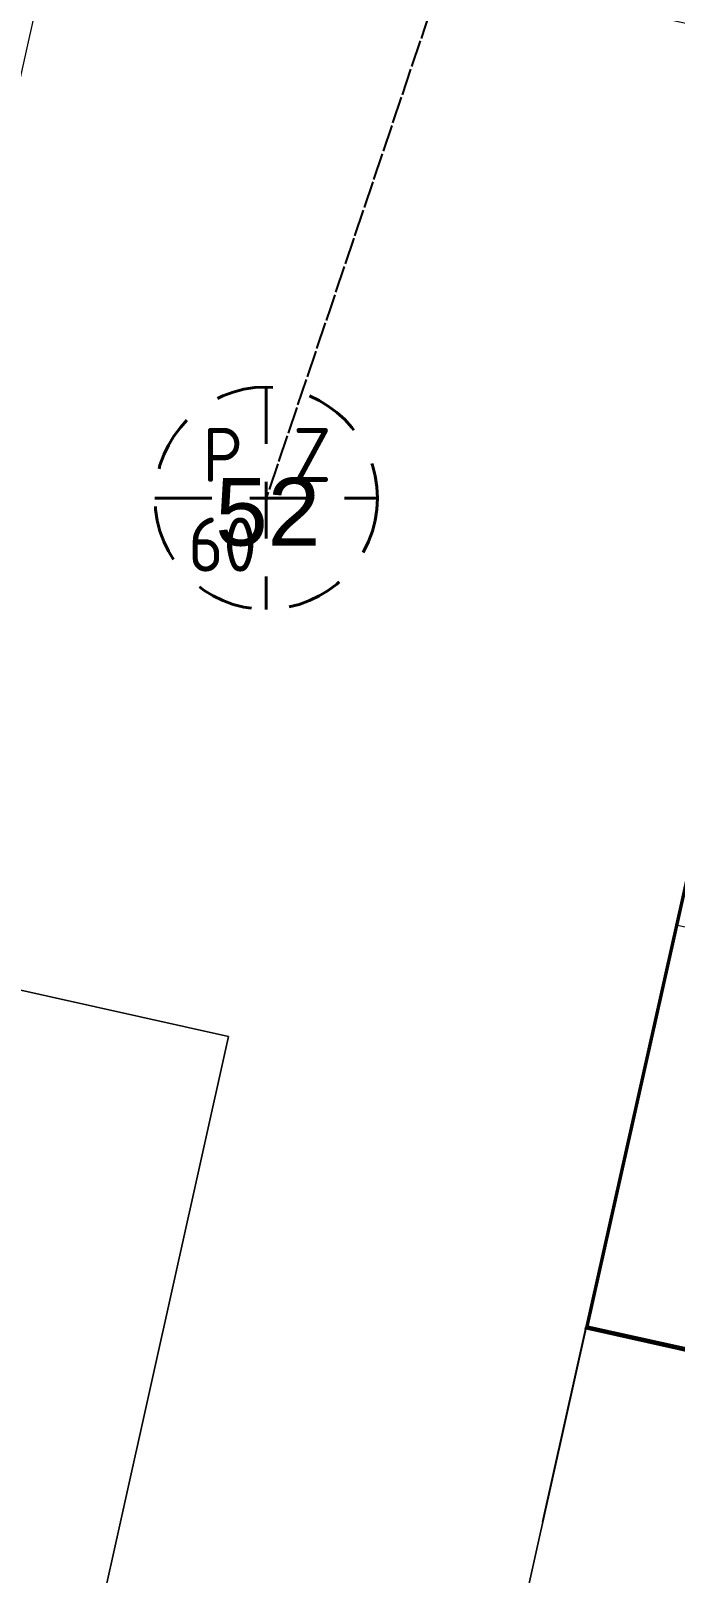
# Model space of a CAD drawing. Header units: metres. Extents: x 311347 to 316656, y 6252667 to 6255486.
# Drawn here: x 314216.1 to 314239.9, y 6254801.3 to 6254858.3 of the extents above; entities that cross this region are included whole.
import ezdxf
from ezdxf.enums import TextEntityAlignment as Align

# ---------------------------------------------------------------- set-up
doc = ezdxf.new("R2010")
doc.units = ezdxf.units.M
doc.linetypes.add('Cable Exist OH', pattern=[1, 1, 0])
doc.linetypes.add('Dash', pattern=[5, 3, -2])
doc.layers.get('0').update_dxf_attribs({"color": 6})
for name, color, linetype in [('_User Miscellaneous4', 7, 'Continuous'), ('Equip_SL_EXT', 7, 'Continuous'), ('Mains_SL_EXT', 7, 'Continuous')]:
    doc.layers.add(name, color=color, linetype=linetype)
for name, color, linetype, lineweight in [('Cadastre Buildings_SP_EXT', 9, 'Continuous', 5), ('Cadastre Developer_SP_NEW', 2, 'Continuous', 5), ('Cadastre Land Parcels_SP_EXT', 9, 'Continuous', 5)]:
    doc.layers.add(name, color=color, linetype=linetype, lineweight=lineweight)
doc.styles.add('IESYMBOL1', font='isocp.shx')
doc.styles.add('SLCP_LABEL', font='arial.ttf', dxfattribs={"height": 3.5})
doc.styles.get("Standard").update_dxf_attribs({"font": 'arial.ttf'})
doc.linetypes.add('IE Trench HV', pattern='A,7,-0.2,["/",Standard,S=3,R=0,X=0.6,Y=-1.4],-2.5', length=9.7)

# ---------------------------------------------------------------- blocks, each defined once
blk = doc.blocks.new('SLCP_ZELL_EXT')
blk.add_wipeout([(-0.236, 7.5), (-0.706, 7.47), (-1.174, 7.411), (-1.637, 7.323), (-2.093, 7.206), (-2.542, 7.06), (-2.98, 6.887), (-3.407, 6.686), (-3.82, 6.459), (-4.218, 6.206), (-4.599, 5.929), (-4.962, 5.629), (-5.306, 5.306), (-5.629, 4.962), (-5.929, 4.599), (-6.206, 4.218), (-6.459, 3.82), (-6.686, 3.407), (-6.887, 2.98), (-7.06, 2.542), (-7.206, 2.093), (-7.323, 1.637), (-7.411, 1.174), (-7.47, 0.706), (-7.5, 0.236), (-7.5, -0.236), (-7.47, -0.706), (-7.411, -1.174), (-7.323, -1.637), (-7.206, -2.093), (-7.06, -2.542), (-6.887, -2.98), (-6.686, -3.407), (-6.459, -3.82), (-6.206, -4.218), (-5.929, -4.599), (-5.629, -4.962), (-5.306, -5.306), (-4.962, -5.629), (-4.599, -5.929), (-4.218, -6.206), (-3.82, -6.459), (-3.407, -6.686), (-2.98, -6.887), (-2.542, -7.06), (-2.093, -7.206), (-1.637, -7.323), (-1.174, -7.411), (-0.706, -7.47), (-0.236, -7.5), (0.236, -7.5), (0.706, -7.47), (1.174, -7.411), (1.637, -7.323), (2.093, -7.206), (2.542, -7.06), (2.98, -6.887), (3.407, -6.686), (3.82, -6.459), (4.218, -6.206), (4.599, -5.929), (4.962, -5.629), (5.306, -5.306), (5.629, -4.962), (5.929, -4.599), (6.206, -4.218), (6.459, -3.82), (6.686, -3.407), (6.887, -2.98), (7.06, -2.542), (7.206, -2.093), (7.323, -1.637), (7.411, -1.174), (7.47, -0.706), (7.5, -0.236), (7.5, 0.236), (7.47, 0.706), (7.411, 1.174), (7.323, 1.637), (7.206, 2.093), (7.06, 2.542), (6.887, 2.98), (6.686, 3.407), (6.459, 3.82), (6.206, 4.218), (5.929, 4.599), (5.629, 4.962), (5.306, 5.306), (4.962, 5.629), (4.599, 5.929), (4.218, 6.206), (3.82, 6.459), (3.407, 6.686), (2.98, 6.887), (2.542, 7.06), (2.093, 7.206), (1.637, 7.323), (1.174, 7.411), (0.706, 7.47), (0.236, 7.5)])
at = {"linetype": 'Dash', "lineweight": 40, "ltscale": 0.7}
for p, q in [((0, 4.109), (0, -4.109)), ((-4.109, 0), (4.109, 0))]:
    blk.add_line(p, q, dxfattribs=at)
blk.add_circle((0, 0), 4.109, dxfattribs=at)
at = {"lineweight": 40, "style": 'IESYMBOL1'}
for s, p in [('P', (-1.604, 0)), ('Z', (1.702, 0)), ('60', (-1.612, -3.312))]:
    blk.add_text(s, height=2, dxfattribs=at).set_placement(p, align=Align.BOTTOM_CENTER)
at = {"style": 'SLCP_LABEL'}
for tag, height, flags, p in [('ASSET_NUM', 2.5, 8, (2, 2)), ('STREET_CODE', 0.2, 9, (0, -0.2))]:
    blk.add_attdef(tag, text='', height=height, dxfattribs=dict(at, flags=flags)).set_placement(p, align=Align.MIDDLE_LEFT)
at = {"flags": 1}
blk.add_attdef('Z', (0, 0), '', height=0.2, dxfattribs=at)
at = {"flags": 9}
for tag, p in [('CONSTRUCTED_VOLTAGE', (0, -0.4)), ('CONTROL_TYPE', (0, -0.6)), ('OPERATING_VOLTAGE', (0, -1)), ('ORIENTATION', (0, -1.2)), ('NO_PHASES', (0, -0.8)), ('OWNED_BY', (0, -1.4)), ('USAGE', (0, -1.6)), ('LOCATION', (0, -1.8)), ('STATE', (0, -2)), ('NOTES', (0, -2.2))]:
    blk.add_attdef(tag, text='', height=0.2, dxfattribs=at).set_placement(p, align=Align.MIDDLE_LEFT)
blk = doc.blocks.new('site 1')
at = {"layer": '_User Miscellaneous4', "color": 8}
for p, q in [((180048.62, 72976.99), (180048.62, 73281.79)), ((180049.12, 72977.49), (180049.12, 73281.29)), ((180048.62, 72977.49), (180048.62, 72976.99)), ((180048.65, 72903.33), (180048.62, 72976.99)), ((180048.62, 72976.99), (180426.57, 72976.99)), ((180048.62, 72976.99), (180426.57, 72976.99)), ((180391.57, 72977.49), (180049.12, 72977.49)), ((180049.7, 72976.99), (180050.2, 72977.49)), ((180050.58, 72976.99), (180051.08, 72977.49)), ((180051.46, 72976.99), (180051.96, 72977.49)), ((180052.35, 72976.99), (180052.85, 72977.49)), ((180055, 72976.99), (180055.5, 72977.49)), ((180055.88, 72976.99), (180056.38, 72977.49)), ((180056.77, 72976.99), (180057.27, 72977.49)), ((180057.65, 72976.99), (180058.15, 72977.49)), ((180060.3, 72976.99), (180060.8, 72977.49)), ((180061.19, 72976.99), (180061.69, 72977.49)), ((180062.07, 72976.99), (180062.57, 72977.49)), ((180062.95, 72976.99), (180063.45, 72977.49)), ((180065.61, 72976.99), (180066.11, 72977.49)), ((180066.49, 72976.99), (180066.99, 72977.49)), ((180067.37, 72976.99), (180067.87, 72977.49)), ((180068.26, 72976.99), (180068.76, 72977.49)), ((180070.91, 72976.99), (180071.41, 72977.49)), ((180071.79, 72976.99), (180072.29, 72977.49)), ((180072.68, 72976.99), (180073.18, 72977.49)), ((180073.56, 72976.99), (180074.06, 72977.49)), ((180076.21, 72976.99), (180076.71, 72977.49)), ((180077.1, 72976.99), (180077.6, 72977.49)), ((180077.98, 72976.99), (180078.48, 72977.49)), ((180078.86, 72976.99), (180079.36, 72977.49)), ((180081.52, 72976.99), (180082.02, 72977.49)), ((180391.57, 72976.49), (180048.12, 72976.49))]:
    blk.add_line(p, q, dxfattribs=at)

msp = doc.modelspace()

# ---------------------------------------------------------------- linework, layer by layer
at = {"layer": 'Cadastre Buildings_SP_EXT', "linetype": 'Continuous'}
msp.add_lwpolyline([(314247.067, 6254857.126), (314232.184, 6254860.435), (314217.31, 6254863.758), (314208.552, 6254824.492), (314223.426, 6254821.169), (314214.671, 6254781.921), (314229.545, 6254778.58), (314233.328, 6254795.539), (314236.646, 6254810.414), (314238.306, 6254817.868), (314239.965, 6254825.29), (314243.284, 6254840.166), (314247.067, 6254857.126)], close=True, dxfattribs=at)
at = {"layer": 'Cadastre Developer_SP_NEW', "color": 2, "flags": 128}
msp.add_lwpolyline([(314280.165, 6254831.945), (314243.284, 6254840.166), (314236.646, 6254810.414), (314273.528, 6254802.195), (314280.165, 6254831.945)], dxfattribs=at)
at = {"layer": 'Cadastre Land Parcels_SP_EXT', "linetype": 'Continuous'}
for points in [[(314276.847, 6254817.07), (314239.965, 6254825.29), (314238.306, 6254817.868), (314236.646, 6254810.414), (314273.528, 6254802.195), (314276.847, 6254817.07)], [(314208.552, 6254824.492), (314199.796, 6254785.244), (314214.671, 6254781.921), (314223.426, 6254821.169), (314208.552, 6254824.492)], [(314273.528, 6254802.195), (314236.646, 6254810.414), (314233.328, 6254795.539), (314270.21, 6254787.318), (314273.528, 6254802.195)]]:
    msp.add_lwpolyline(points, close=True, dxfattribs=at)

# ---------------------------------------------------------------- next in the draw order: block references
at = {"layer": 'Equip_SL_EXT'}
ref = msp.add_blockref('SLCP_ZELL_EXT', (314224.815, 6254841.071), dxfattribs=at)
ref.add_attrib('ASSET_NUM', '52', dxfattribs={"layer": '0', "height": 2.5, "style": 'SLCP_LABEL'}).set_placement((314226.815, 6254841.821), align=Align.TOP_RIGHT)

# ---------------------------------------------------------------- next in the draw order: linework, layer by layer
at = {"layer": 'Mains_SL_EXT', "linetype": 'Cable Exist OH'}
msp.add_lwpolyline([(314232.612, 6254864.231), (314224.815, 6254841.071)], dxfattribs=at)

# ---------------------------------------------------------------- next in the draw order: block references
at = {"layer": '_User Miscellaneous4', "linetype": 'IE Trench HV', "lineweight": -3, "xscale": 0.1, "yscale": 0.1, "zscale": 0.1, "rotation": 347.4226251762298}
msp.add_blockref('site 1', (295074.719, 6251608.543), dxfattribs=at)

doc.saveas('drawing.dxf')
